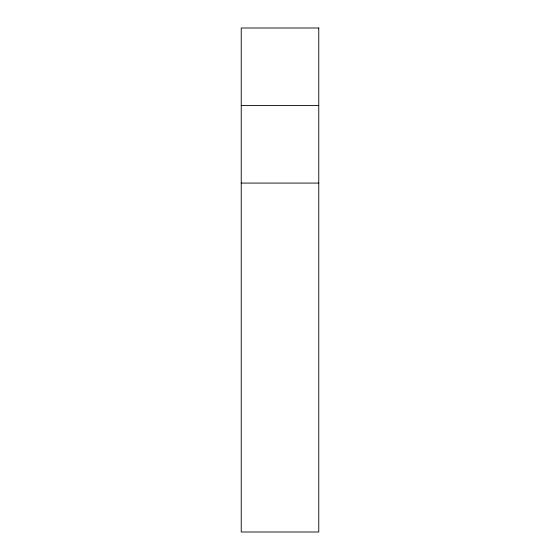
<?xml version="1.0" encoding="UTF-8"?>
<svg xmlns="http://www.w3.org/2000/svg" width="560" height="560" viewBox="0 0 560 560"><rect width="100%" height="100%" fill="white"/><g stroke="black" fill="none" stroke-linecap="round" stroke-linejoin="round"><path stroke-width="0.84" d="M241.234 105.539L318.766 105.539M241.234 183.078L318.766 183.078M318.766 28L241.234 28L241.234 532L318.766 532L318.766 28"/></g></svg>
